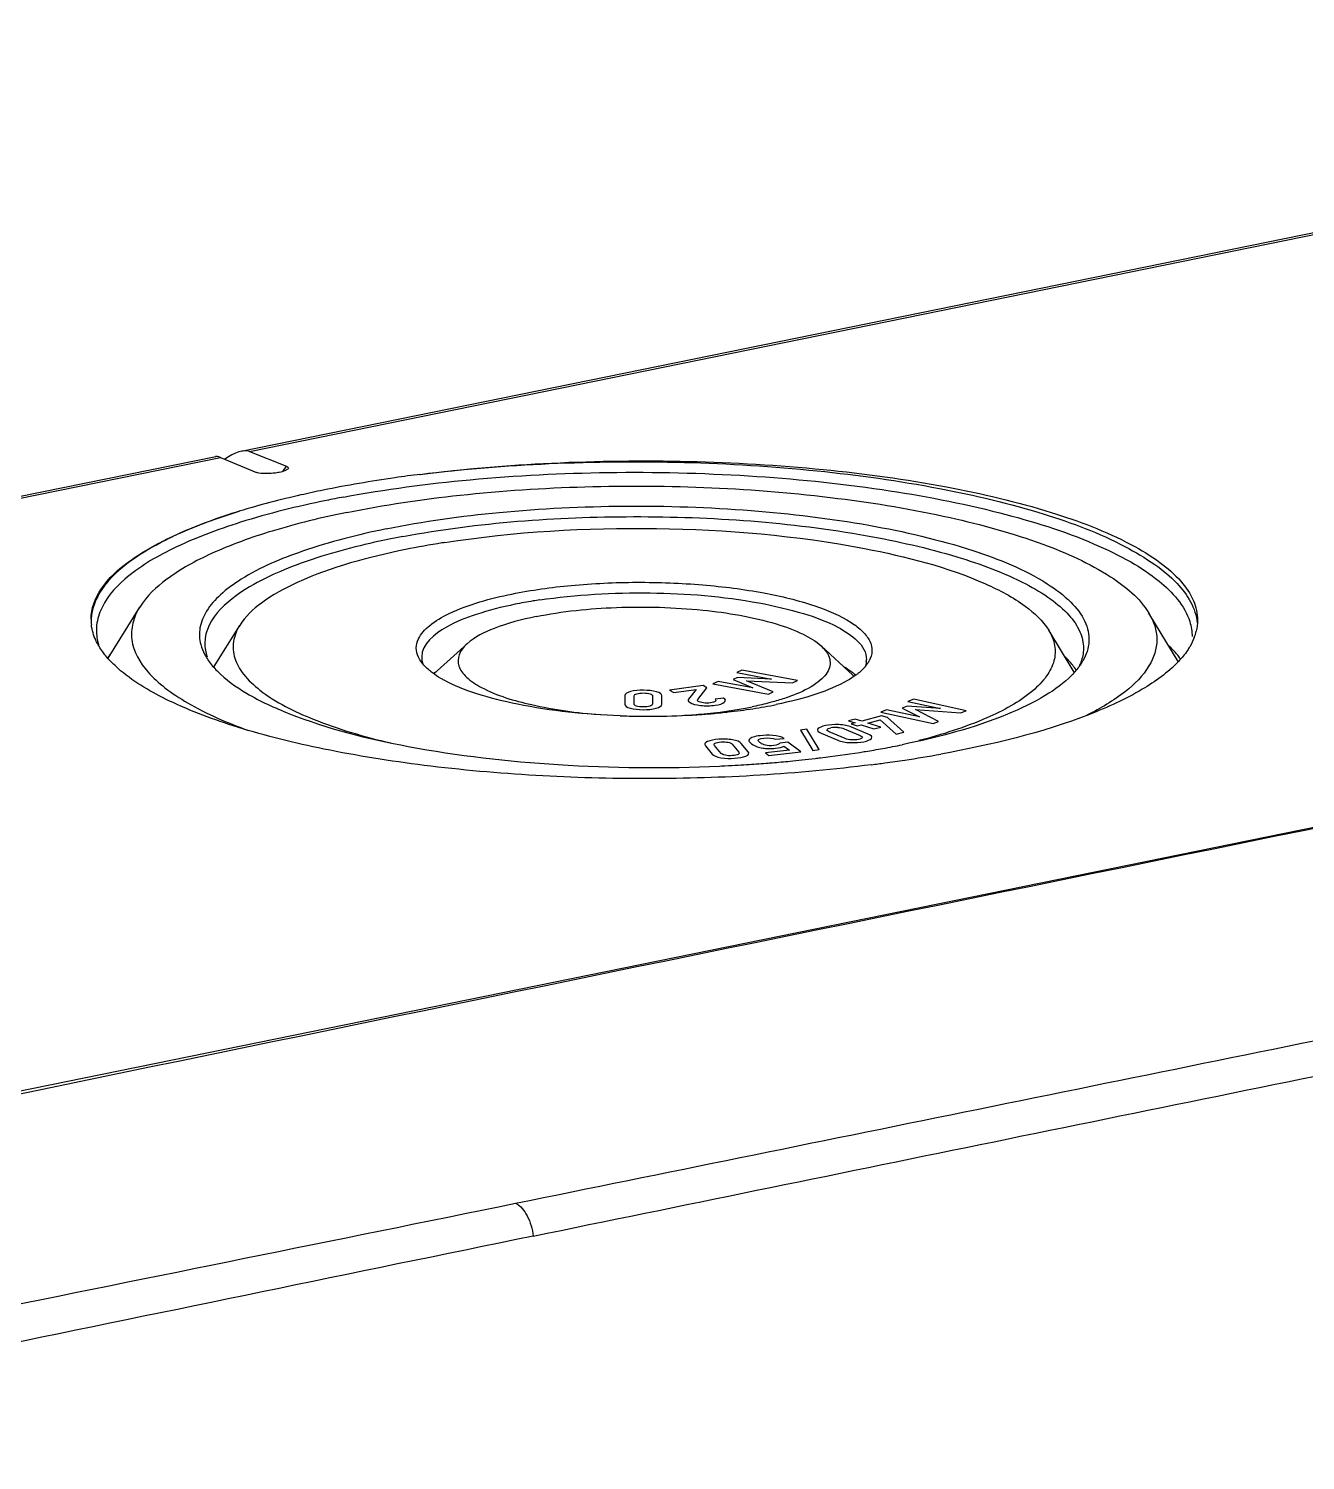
# Model space of a CAD drawing. Header units: millimetres. Extents: x 0 to 594, y 0 to 420.
# Drawn here: x 42.88 to 60.53, y 72.64 to 92.43 of the extents above; entities that cross this region are included whole.
import ezdxf

# ---------------------------------------------------------------- set-up
doc = ezdxf.new("R2010")
doc.units = ezdxf.units.MM
doc.header["$LTSCALE"] = 32.67
doc.layers.add('DECKEL_ABOX_DXF_CONTINUOUS_LINE', color=7, linetype='CONTINUOUS')
doc.layers.add('KASTEN_ABOX_DXF_CONTINUOUS_LINE', color=7, linetype='CONTINUOUS')

msp = doc.modelspace()

# ---------------------------------------------------------------- linework, layer by layer
at = {"layer": 'DECKEL_ABOX_DXF_CONTINUOUS_LINE', "color": 9, "linetype": 'Continuous'}
for centre, radius, start, end in [((-1306.03559, 6743.09136), 6803.3335, 281.365033946, 281.49381632), ((1072.64818, -4907.09021), 5086.71466, 101.59962851, 101.77200428)]:
    msp.add_arc(centre, radius, start, end, dxfattribs=at)
at = {"layer": 'DECKEL_ABOX_DXF_CONTINUOUS_LINE', "color": 7, "linetype": 'Continuous'}
msp.add_ellipse((2176.15906, -953.3289), major_axis=(3649.11118, -119.22417), ratio=0.32689479, start_param=2.19123756, end_param=2.20936981, dxfattribs=at)
at = {"layer": 'DECKEL_ABOX_DXF_CONTINUOUS_LINE', "color": 9, "linetype": 'Continuous'}
for points in [[(49.61143, 76.19044), (53.75106, 77.03183), (57.89048, 77.87431), (62.02968, 78.71779)], [(49.85447, 75.73621), (53.97435, 76.58093), (58.09465, 77.42361), (62.21538, 78.26412)]]:
    msp.add_open_spline(points, degree=3, dxfattribs=at)
msp.add_open_spline([(49.61143, 76.19044), (49.68159, 76.15607), (49.79713, 76.00547), (49.84459, 75.83385), (49.85448, 75.73621)], degree=3, knots=[0, 0, 0, 0, 0.44318842, 1, 1, 1, 1], dxfattribs=at)
at = {"layer": 'KASTEN_ABOX_DXF_CONTINUOUS_LINE', "color": 7, "linetype": 'Continuous'}
for p, q in [((45.81671, 86.58557), (74.47222, 92.42669)), ((88.05631, 86.97144), (30.39472, 75.21774)), ((16.81063, 80.67299), (45.46614, 86.51411)), ((45.5304, 86.49895), (46.03132, 86.29304)), ((45.93284, 86.58099), (46.44617, 86.3776)), ((43.97689, 83.72624), (44.4158, 84.43179)), ((58.77515, 83.67715), (58.36915, 84.34767)), ((45.43687, 83.59785), (45.79782, 84.17808)), ((57.32154, 83.55347), (56.98418, 84.11064)), ((48.89746, 83.88387), (48.48155, 83.51012)), ((53.83804, 83.89358), (54.2772, 83.48926)), ((58.77763, 83.67885), (58.77262, 83.67356)), ((52.43209, 82.23329), (52.4596, 82.23455)), ((53.07494, 82.27276), (53.10416, 82.27507)), ((53.10416, 82.27507), (53.12385, 82.27665))]:
    msp.add_line(p, q, dxfattribs=at)
at = {"layer": 'KASTEN_ABOX_DXF_CONTINUOUS_LINE', "color": 9, "linetype": 'Continuous'}
for p, q in [((45.93284, 86.58099), (74.56241, 92.41682)), ((16.90083, 80.66312), (45.5304, 86.49895)), ((46.3938, 86.30596), (46.44617, 86.3776))]:
    msp.add_line(p, q, dxfattribs=at)
at = {"layer": 'KASTEN_ABOX_DXF_CONTINUOUS_LINE', "color": 2, "linetype": 'Continuous'}
for p, q in [((52.74039, 83.55855), (52.6694, 83.52471)), ((52.6694, 83.52471), (53.14853, 83.43627)), ((53.50838, 83.41679), (52.74039, 83.55855)), ((52.20463, 83.34687), (51.74245, 83.28403)), ((52.25711, 83.31455), (52.20463, 83.34687)), ((52.41145, 83.40176), (52.34046, 83.36792)), ((52.34046, 83.36792), (53.10844, 83.22616)), ((52.89187, 83.31393), (52.41145, 83.40176)), ((52.67945, 83.45701), (52.62035, 83.42884)), ((52.62035, 83.42884), (52.89187, 83.31393)), ((53.14853, 83.43627), (52.67945, 83.45701)), ((52.80622, 83.41322), (53.44124, 83.38479)), ((53.17558, 83.25816), (52.80622, 83.41322)), ((53.44124, 83.38479), (53.50838, 83.41679)), ((51.12372, 83.20748), (51.12151, 83.09087)), ((51.25056, 83.09212), (51.25269, 83.20438)), ((51.50577, 83.20257), (51.50364, 83.09031)), ((51.63261, 83.08721), (51.63482, 83.20383)), ((51.74245, 83.28403), (51.79815, 83.24973)), ((51.79815, 83.24973), (52.10738, 83.29177)), ((52.10738, 83.29177), (52.00399, 83.15934)), ((52.13102, 83.15387), (52.25711, 83.31455)), ((52.48579, 83.17372), (52.36955, 83.15792)), ((53.10844, 83.22616), (53.17558, 83.25816)), ((55.11756, 83.15972), (55.03658, 83.1279)), ((55.03658, 83.1279), (55.48815, 83.02755)), ((55.84135, 82.99887), (55.11756, 83.15972)), ((54.67243, 82.92909), (54.39923, 82.85499)), ((54.74237, 83.01231), (54.6614, 82.98049)), ((54.6614, 82.98049), (55.38519, 82.81964)), ((54.75581, 82.90262), (54.67243, 82.92909)), ((55.1954, 82.91253), (54.74237, 83.01231)), ((55.02633, 83.06031), (54.95891, 83.03383)), ((54.95891, 83.03383), (55.1954, 82.91253)), ((55.48815, 83.02755), (55.02633, 83.06031)), ((55.46177, 82.84973), (55.13969, 83.01348)), ((55.13969, 83.01348), (55.76478, 82.96878)), ((55.76478, 82.96878), (55.84135, 82.99887)), ((53.63853, 82.7427), (53.55175, 82.72932)), ((53.55175, 82.72932), (53.72337, 82.44984)), ((53.81014, 82.46322), (53.63853, 82.7427)), ((54.1547, 82.74904), (54.37545, 82.65619)), ((54.30781, 82.88401), (54.2139, 82.85854)), ((54.2139, 82.85854), (54.30531, 82.82951)), ((54.30531, 82.82951), (54.25274, 82.81525)), ((54.25274, 82.81525), (54.33611, 82.78878)), ((54.48503, 82.67571), (54.25572, 82.77217)), ((54.39923, 82.85499), (54.30781, 82.88401)), ((54.33611, 82.78878), (54.38869, 82.80304)), ((54.38869, 82.80304), (54.56644, 82.74661)), ((54.4826, 82.82852), (54.65336, 82.87483)), ((54.66035, 82.77208), (54.4826, 82.82852)), ((54.56644, 82.74661), (54.66035, 82.77208)), ((54.65336, 82.87483), (54.87366, 82.67446)), ((54.97836, 82.70286), (54.75581, 82.90262)), ((55.38519, 82.81964), (55.46177, 82.84973)), ((52.60895, 82.535), (52.6999, 82.42545)), ((52.82696, 82.43166), (52.73249, 82.54546)), ((53.20421, 82.60331), (53.32402, 82.6167)), ((53.37789, 82.56355), (53.26495, 82.55092)), ((53.55823, 82.42981), (53.37789, 82.56355)), ((53.83855, 82.6877), (54.06786, 82.59124)), ((54.16888, 82.61436), (53.94813, 82.70722)), ((54.87366, 82.67446), (54.97836, 82.70286)), ((52.23608, 82.51245), (52.33055, 82.39865)), ((52.45409, 82.40911), (52.36314, 82.51866)), ((53.39746, 82.45266), (53.06553, 82.41555)), ((53.06553, 82.41555), (53.11336, 82.38008)), ((53.11336, 82.38008), (53.55823, 82.42981)), ((53.32217, 82.50849), (53.39746, 82.45266)), ((53.72337, 82.44984), (53.81014, 82.46322))]:
    msp.add_line(p, q, dxfattribs=at)
at = {"layer": 'KASTEN_ABOX_DXF_CONTINUOUS_LINE', "color": 7, "linetype": 'Continuous'}
for centre, radius, start, end in [((50.04348, 70.94328), 15.26902, 100.60494, 101.515572), ((50.30688, 73.38152), 12.23386, 100.608005, 101.51557), ((50.48185, 73.47786), 11.98915, 99.064605, 101.500737), ((50.71655, 72.08861), 13.39804, 98.942252, 99.119752), ((50.90466, 78.0706), 6.52973, 99.250743, 101.487411), ((51.03416, 77.29975), 7.31137, 98.555731, 99.281287), ((44.37558, 84.26109), 0.634, 179.68008, 186.917951), ((58.32549, 84.26836), 0.71823, 339.142578, 346.184696), ((44.9074, 83.04909), 1.15894, 141.23184, 144.097377), ((44.9639, 83.00434), 1.23101, 140.727484, 141.254831), ((56.30596, 82.81185), 1.29939, 45.306858, 46.215572), ((56.38049, 82.88633), 1.19403, 42.322315, 45.335247), ((57.81712, 83.0036), 1.21791, 36.384238, 41.116761), ((57.90931, 83.07318), 1.10241, 35.587976, 36.315129), ((49.02435, 82.85791), 0.85395, 127.542984, 129.949189), ((53.72623, 82.82961), 0.88556, 50.463036, 52.863472), ((54.19531, 83.70702), 0.26808, 352.933867, 359.625522), ((54.15006, 83.87546), 0.39824, 328.065484, 331.861889), ((56.68859, 83.1702), 0.73993, 28.962073, 31.208001), ((56.76451, 84.08345), 0.7962, 328.101211, 330.166501), ((53.81842, 82.99065), 0.67755, 45.727522, 47.370162), ((53.79446, 82.91225), 0.7784, 47.92398, 50.464077), ((51.4434, 93.46964), 10.54734, 267.895519, 268.233105), ((51.44751, 93.61218), 10.68995, 268.23467, 269.605602), ((51.44825, 93.67272), 10.75049, 269.603873, 269.935079), ((51.44827, 93.65308), 10.73085, 269.934855, 270.574145), ((51.44884, 93.5957), 10.67347, 270.574164, 271.003236), ((51.45968, 93.18438), 10.26202, 270.982922, 274.072374), ((51.50882, 92.45742), 9.53341, 274.088074, 275.2677), ((51.55185, 91.98661), 9.06064, 275.270066, 276.080409), ((51.5805, 91.71369), 8.78622, 276.083156, 276.334355), ((51.6522, 91.10392), 8.17227, 276.30644, 278.725531), ((51.87674, 89.67507), 6.72588, 278.681385, 281.493814), ((52.45225, 94.83645), 12.56049, 280.264859, 281.510617), ((51.77677, 99.26132), 17.03774, 276.047493, 276.666466), ((51.82577, 98.83793), 16.61152, 276.668133, 276.920709), ((51.93201, 97.98376), 15.75078, 276.911461, 278.910361), ((52.13001, 96.66974), 14.42194, 278.94181, 279.267244), ((52.19598, 96.26652), 14.01336, 279.266528, 279.733651), ((52.28471, 95.75), 13.48928, 279.733115, 280.273619), ((52.29742, 100.02522), 17.91312, 278.655518, 280.267335), ((51.54049, 102.06453), 19.85127, 272.653732, 273.198447), ((51.55675, 101.773), 19.55929, 273.198527, 273.663147), ((51.5855, 101.33199), 19.11734, 273.661612, 274.468456), ((51.62281, 100.84971), 18.63362, 274.620513, 274.736329), ((51.656, 100.45841), 18.24091, 274.733911, 275.50672), ((51.71507, 99.84207), 17.62175, 275.507846, 276.048068), ((51.94167, 102.40753), 20.32191, 277.326316, 277.852589), ((52.0567, 101.57907), 19.4855, 277.850355, 278.667685)]:
    msp.add_arc(centre, radius, start, end, dxfattribs=at)
at = {"layer": 'KASTEN_ABOX_DXF_CONTINUOUS_LINE', "color": 2, "linetype": 'Continuous'}
for centre, radius, start, end in [((52.26109, 83.88723), 0.82106, 263.70065, 277.795477), ((54.04466, 82.40186), 0.36701, 86.402851, 101.436414), ((53.12896, 83.17679), 0.70115, 268.698217, 276.38261)]:
    msp.add_arc(centre, radius, start, end, dxfattribs=at)
at = {"layer": 'KASTEN_ABOX_DXF_CONTINUOUS_LINE', "color": 7, "linetype": 'Continuous'}
for centre, major_axis, ratio, start_param, end_param in [((45.89656, 86.14259), (0.44403, -0.36488), 0.16073275, 2.6592554, 3.01147771), ((45.56604, 86.07522), (0.39976, 0.48647), 0.43406728, 0.13846248, 1.02983016)]:
    msp.add_ellipse(centre, major_axis=major_axis, ratio=ratio, start_param=start_param, end_param=end_param, dxfattribs=at)
for points, knots in [([(46.20729, 86.27646), (46.19116, 86.27568), (46.13245, 86.27491), (46.071, 86.27672), (46.03132, 86.29304)], [0, 0, 0, 0, 0.27345892, 1, 1, 1, 1]), ([(46.34334, 86.29311), (46.33295, 86.29097), (46.28796, 86.28278), (46.24235, 86.27816), (46.20729, 86.27646)], [0, 0, 0, 0, 0.23213441, 1, 1, 1, 1]), ([(46.46754, 86.34309), (46.46419, 86.33859), (46.43958, 86.31872), (46.40903, 86.30963), (46.38452, 86.30285)], [0, 0, 0, 0, 0.18053248, 1, 1, 1, 1]), ([(46.44617, 86.3776), (46.45508, 86.37407), (46.47302, 86.36733), (46.47112, 86.34791), (46.46754, 86.34309)], [0, 0, 0, 0, 0.61452078, 1, 1, 1, 1]), ([(47.23343, 85.95149), (47.81225, 86.05993), (49.02966, 86.22076), (50.90214, 86.31562), (52.80645, 86.27081), (54.6191, 86.08995), (56.22306, 85.78476), (57.3717, 85.42842), (58.09793, 85.07788), (58.57929, 84.76403), (58.86398, 84.45351), (58.93373, 84.22974)], [0, 0, 0, 0, 0.14424959, 0.3002907, 0.45885985, 0.61040814, 0.74600544, 0.85821853, 0.90400869, 0.94258714, 1, 1, 1, 1]), ([(48.28905, 86.26513), (48.88276, 86.34074), (50.10175, 86.4351), (51.93674, 86.45372), (53.73992, 86.34102), (55.40547, 86.10915), (56.83591, 85.7703), (57.83315, 85.39858), (58.43629, 85.04257), (58.82212, 84.72975), (59.01897, 84.41577), (59.0382, 84.21247)], [0, 0, 0, 0, 0.15744752, 0.32122297, 0.48242241, 0.63230188, 0.76304262, 0.86857541, 0.91088749, 0.94627859, 1, 1, 1, 1]), ([(48.29369, 86.26595), (48.8968, 86.34235), (50.13384, 86.44473), (51.99531, 86.46657), (53.82009, 86.35951), (55.49856, 86.13156), (56.92904, 85.79731), (57.91873, 85.42702), (58.50538, 85.07393), (58.80493, 84.8154), (58.99603, 84.54113), (59.04229, 84.33993), (59.04175, 84.24713)], [0, 0, 0, 0, 0.15942113, 0.32511737, 0.48780811, 0.63836957, 0.76869657, 0.87259044, 0.9136733, 0.94767724, 0.97566498, 1, 1, 1, 1]), ([(48.29369, 86.26595), (48.17713, 86.2512), (47.72819, 86.19049), (47.28126, 86.11431), (46.95249, 86.04729)], [0, 0, 0, 0, 0.25936241, 1, 1, 1, 1]), ([(47.27677, 85.73928), (47.79461, 85.84483), (48.89056, 86.00586), (51.15977, 86.15174), (53.43748, 86.05802), (55.54712, 85.71092), (56.82082, 85.36001), (57.76685, 84.94238), (58.24322, 84.55565), (58.36922, 84.3475)], [0, 0, 0, 0, 0.1379256, 0.28854911, 0.59316909, 0.72996416, 0.84614513, 0.9364977, 1, 1, 1, 1]), ([(46.99526, 85.90494), (46.59537, 85.82342), (45.87016, 85.64574), (44.92475, 85.29109), (44.24277, 84.89316), (43.93372, 84.53896), (43.86484, 84.36258)], [0, 0, 0, 0, 0.34155257, 0.6239244, 0.8415303, 1, 1, 1, 1]), ([(46.95249, 86.04729), (46.84924, 86.02624), (46.45906, 85.9425), (46.07225, 85.84223), (45.79152, 85.75591)], [0, 0, 0, 0, 0.26405922, 1, 1, 1, 1]), ([(43.7416, 84.26463), (43.74243, 84.40796), (43.87058, 84.7357), (44.31174, 85.12261), (44.96922, 85.47631), (45.49539, 85.66491), (45.79152, 85.75591)], [0, 0, 0, 0, 0.16161622, 0.37186965, 0.65070123, 1, 1, 1, 1]), ([(45.79552, 85.75684), (45.50244, 85.66705), (44.9816, 85.47665), (44.32733, 85.12362), (43.8851, 84.73571), (43.74878, 84.40966), (43.74212, 84.26435)], [0, 0, 0, 0, 0.34603181, 0.6239756, 0.83578585, 1, 1, 1, 1]), ([(47.27677, 85.73928), (46.92979, 85.66855), (46.29464, 85.51444), (45.45384, 85.21345), (44.82299, 84.87397), (44.50988, 84.58304), (44.41567, 84.43154)], [0, 0, 0, 0, 0.33139365, 0.61087164, 0.83304274, 1, 1, 1, 1]), ([(47.82181, 85.51147), (48.33844, 85.61678), (49.43471, 85.76901), (51.12315, 85.85073), (52.83314, 85.7931), (53.95922, 85.65803), (54.49855, 85.56221)], [0, 0, 0, 0, 0.23576048, 0.49381273, 0.75506387, 1, 1, 1, 1]), ([(47.82181, 85.51147), (47.43039, 85.43169), (46.74189, 85.25645), (45.96947, 84.93336), (45.53829, 84.62386), (45.33509, 84.39772), (45.23084, 84.15404), (45.23921, 83.98777), (45.25914, 83.91279)], [0, 0, 0, 0, 0.36722968, 0.65234057, 0.76245282, 0.85277139, 0.92867085, 1, 1, 1, 1]), ([(48.05476, 85.4063), (49.10243, 85.60262), (51.25542, 85.75759), (53.40755, 85.60709), (54.47117, 85.41723)], [0, 0, 0, 0, 0.49661412, 1, 1, 1, 1]), ([(48.63397, 85.3238), (49.59972, 85.47576), (51.54731, 85.58386), (53.49225, 85.42253), (54.43868, 85.24046)], [0, 0, 0, 0, 0.50356758, 1, 1, 1, 1]), ([(54.49855, 85.56221), (54.98392, 85.47598), (55.82961, 85.28073), (56.77602, 84.90418), (57.27995, 84.53069), (57.49661, 84.25753), (57.56627, 83.95514), (57.50222, 83.76938), (57.4552, 83.68736)], [0, 0, 0, 0, 0.37813467, 0.66539384, 0.77191481, 0.85642198, 0.927475, 1, 1, 1, 1]), ([(47.86458, 85.36912), (47.50498, 85.29582), (46.99748, 85.17017), (46.37316, 84.93694), (45.80797, 84.66953), (45.31665, 84.28505), (45.31463, 83.93248)], [0, 0, 0, 0, 0.36241093, 0.51690524, 0.65182776, 1, 1, 1, 1]), ([(54.47117, 85.41723), (54.89008, 85.34245), (55.63885, 85.17395), (56.49103, 84.86267), (56.99868, 84.56333), (57.25826, 84.3435), (57.42444, 84.11019), (57.46482, 83.93828), (57.46437, 83.85923)], [0, 0, 0, 0, 0.35956579, 0.64764967, 0.76170374, 0.85594543, 0.93320672, 1, 1, 1, 1]), ([(48.09145, 85.22629), (47.57956, 85.12195), (46.88064, 84.93834), (46.12453, 84.53285), (45.87347, 84.29962), (45.79791, 84.17818)], [0, 0, 0, 0, 0.61048594, 0.83285729, 1, 1, 1, 1]), ([(54.43868, 85.24046), (55.00869, 85.1308), (55.78622, 84.93554), (56.62639, 84.49752), (56.90391, 84.24324), (56.98423, 84.11056)], [0, 0, 0, 0, 0.61390773, 0.83597486, 1, 1, 1, 1]), ([(49.56147, 84.61189), (49.83187, 84.667), (50.40583, 84.74595), (51.28888, 84.78634), (52.18033, 84.75254), (53.00648, 84.64808), (53.69748, 84.48221), (54.16079, 84.29276), (54.4081, 84.10686), (54.51519, 83.97109), (54.55201, 83.82184), (54.52323, 83.72884), (54.50123, 83.68765)], [0, 0, 0, 0, 0.15250662, 0.31945673, 0.4879836, 0.64498532, 0.77869389, 0.8804113, 0.91835767, 0.94865252, 0.97419554, 1, 1, 1, 1]), ([(48.26826, 83.73994), (48.25019, 83.77892), (48.22821, 83.86561), (48.27091, 84.03073), (48.43472, 84.20295), (48.86131, 84.44545), (49.2647, 84.55139), (49.56147, 84.61189)], [0, 0, 0, 0, 0.07472277, 0.14928694, 0.28658993, 0.47324519, 1, 1, 1, 1]), ([(49.94643, 84.52976), (50.45026, 84.60559), (51.46801, 84.65934), (52.68728, 84.56611), (53.56364, 84.36141), (54.0821, 84.17582), (54.46463, 83.90454), (54.46338, 83.70527)], [0, 0, 0, 0, 0.3196825, 0.63545584, 0.76846506, 0.87496477, 1, 1, 1, 1]), ([(44.41567, 84.43154), (44.37274, 84.36251), (44.30639, 84.21701), (44.28584, 83.8855), (44.47616, 83.56243), (44.77299, 83.29839), (45.22712, 83.00116), (45.62914, 82.83046), (45.9194, 82.72535)], [0, 0, 0, 0, 0.09408339, 0.18147859, 0.37473862, 0.49784407, 0.64270996, 1, 1, 1, 1]), ([(49.60424, 84.46953), (49.42225, 84.43243), (49.09222, 84.34697), (48.63561, 84.17188), (48.31467, 83.92079), (48.31355, 83.74235)], [0, 0, 0, 0, 0.3624817, 0.65173865, 1, 1, 1, 1]), ([(49.89518, 84.29993), (50.26023, 84.37434), (51.03114, 84.45156), (52.14753, 84.41903), (53.01828, 84.27646), (53.56182, 84.08063), (53.76493, 83.96085), (53.83811, 83.89346)], [0, 0, 0, 0, 0.27646569, 0.57177933, 0.82791413, 0.92617573, 1, 1, 1, 1]), ([(58.36922, 84.3475), (58.43517, 84.23856), (58.5235, 83.98131), (58.38033, 83.56804), (58.01862, 83.21669), (57.69951, 83.02917), (57.51302, 82.93629)], [0, 0, 0, 0, 0.20459612, 0.40844451, 0.66525814, 1, 1, 1, 1]), ([(45.79791, 84.17818), (45.7555, 84.11002), (45.69279, 83.96091), (45.71513, 83.71156), (45.85339, 83.47783), (46.20149, 83.15786), (46.89316, 82.82147), (47.5208, 82.63827), (47.88478, 82.55251)], [0, 0, 0, 0, 0.08034866, 0.15622634, 0.24152029, 0.34591519, 0.62570744, 1, 1, 1, 1]), ([(49.89518, 84.29993), (49.69779, 84.2597), (49.36571, 84.17228), (49.04764, 84.01874), (48.94145, 83.92336)], [0, 0, 0, 0, 0.58527917, 1, 1, 1, 1]), ([(56.98423, 84.11056), (57.02325, 84.0461), (57.08118, 83.90724), (57.06948, 83.67671), (56.95563, 83.45798), (56.6598, 83.15937), (56.05778, 82.84165), (55.50747, 82.66748), (55.18742, 82.58475)], [0, 0, 0, 0, 0.08436682, 0.16347755, 0.25018354, 0.35417777, 0.62989697, 1, 1, 1, 1]), ([(43.94425, 83.75884), (43.93024, 83.77597), (43.87891, 83.84224), (43.83493, 83.91446), (43.8089, 83.97041)], [0, 0, 0, 0, 0.26393375, 1, 1, 1, 1]), ([(45.25914, 83.91279), (45.27137, 83.86681), (45.29564, 83.80639), (45.32729, 83.75029), (45.33601, 83.73589)], [0, 0, 0, 0, 0.73856616, 1, 1, 1, 1]), ([(48.94145, 83.92336), (48.89489, 83.88154), (48.81453, 83.79048), (48.81089, 83.59934), (48.94286, 83.43797), (49.27304, 83.22947), (49.90461, 83.04487), (50.46232, 82.96902), (50.78143, 82.94451)], [0, 0, 0, 0, 0.07595403, 0.13882571, 0.21389332, 0.31651165, 0.61161087, 1, 1, 1, 1]), ([(44.15107, 83.55203), (44.1313, 83.56869), (44.05792, 83.63297), (43.98965, 83.70332), (43.94425, 83.75884)], [0, 0, 0, 0, 0.26495989, 1, 1, 1, 1]), ([(45.33601, 83.73589), (45.34572, 83.71985), (45.38929, 83.65319), (45.44141, 83.59235), (45.48404, 83.54894)], [0, 0, 0, 0, 0.2355434, 1, 1, 1, 1]), ([(53.83811, 83.89346), (53.89113, 83.84464), (53.96062, 83.7561), (53.96364, 83.61617), (53.92215, 83.52001), (53.84346, 83.43015), (53.67812, 83.30676), (53.52368, 83.23898), (53.4111, 83.19754)], [0, 0, 0, 0, 0.21133536, 0.30153456, 0.39779929, 0.5112888, 0.64820657, 1, 1, 1, 1]), ([(57.46437, 83.85923), (57.464, 83.79472), (57.44647, 83.70664), (57.41142, 83.62659), (57.40126, 83.60611)], [0, 0, 0, 0, 0.73830713, 1, 1, 1, 1]), ([(58.93397, 83.88342), (58.92361, 83.86591), (58.87748, 83.79337), (58.82256, 83.72662), (58.77763, 83.67885)], [0, 0, 0, 0, 0.23674662, 1, 1, 1, 1]), ([(54.53312, 82.25154), (53.50983, 82.11995), (51.44106, 82.00268), (48.90435, 82.14002), (47.01407, 82.43925), (45.82945, 82.73004), (44.87895, 83.07999), (44.35121, 83.38344), (44.15107, 83.55203)], [0, 0, 0, 0, 0.29100986, 0.58280758, 0.71468915, 0.83042012, 0.92618915, 1, 1, 1, 1]), ([(45.48404, 83.54894), (45.60365, 83.42716), (45.92596, 83.19998), (46.79874, 82.80119), (48.24909, 82.44264), (50.24611, 82.21246), (51.68949, 82.19989), (52.43209, 82.23329)], [0, 0, 0, 0, 0.07120014, 0.16228068, 0.39944688, 0.6899184, 1, 1, 1, 1]), ([(48.46093, 83.52305), (48.44225, 83.537), (48.37741, 83.58889), (48.31942, 83.65104), (48.28841, 83.70223)], [0, 0, 0, 0, 0.28032394, 1, 1, 1, 1]), ([(48.62216, 83.42093), (48.6073, 83.42903), (48.55189, 83.46034), (48.49836, 83.49509), (48.46093, 83.52305)], [0, 0, 0, 0, 0.26593258, 1, 1, 1, 1]), ([(54.35072, 83.51636), (54.33966, 83.50745), (54.29148, 83.47049), (54.24013, 83.43778), (54.19982, 83.41459)], [0, 0, 0, 0, 0.23383291, 1, 1, 1, 1]), ([(54.48802, 83.66481), (54.47992, 83.65179), (54.44102, 83.59637), (54.39141, 83.54913), (54.35072, 83.51636)], [0, 0, 0, 0, 0.22696899, 1, 1, 1, 1]), ([(58.77262, 83.67356), (58.6294, 83.52279), (58.23409, 83.24244), (57.15045, 82.75295), (56.18855, 82.52564), (55.49028, 82.39895)], [0, 0, 0, 0, 0.1751964, 0.40210621, 1, 1, 1, 1]), ([(57.44048, 83.66272), (57.43129, 83.64795), (57.39046, 83.58677), (57.34232, 83.53064), (57.30307, 83.49053)], [0, 0, 0, 0, 0.23659657, 1, 1, 1, 1]), ([(51.05609, 82.9294), (50.58096, 82.94687), (49.90621, 83.01319), (49.09696, 83.21345), (48.76189, 83.34467), (48.62216, 83.42093)], [0, 0, 0, 0, 0.57085813, 0.80887057, 1, 1, 1, 1]), ([(54.19982, 83.41459), (54.06689, 83.33811), (53.74295, 83.2073), (53.40635, 83.12267), (53.21695, 83.08406)], [0, 0, 0, 0, 0.44239635, 1, 1, 1, 1]), ([(57.30307, 83.49053), (57.19519, 83.3803), (56.90878, 83.17342), (56.13606, 82.80691), (55.45312, 82.62936), (54.95869, 82.52858)], [0, 0, 0, 0, 0.18071229, 0.40879315, 1, 1, 1, 1]), ([(53.16683, 83.11982), (53.14413, 83.11356), (53.04952, 83.08845), (52.95401, 83.06676), (52.88118, 83.05192)], [0, 0, 0, 0, 0.24056612, 1, 1, 1, 1]), ([(53.4111, 83.19754), (53.39203, 83.19052), (53.31146, 83.16198), (53.22962, 83.13713), (53.16683, 83.11982)], [0, 0, 0, 0, 0.23782597, 1, 1, 1, 1]), ([(51.91488, 82.93295), (52.00055, 82.93775), (52.32437, 82.96099), (52.64711, 83.0042), (52.88118, 83.05192)], [0, 0, 0, 0, 0.26425321, 1, 1, 1, 1])]:
    msp.add_open_spline(points, degree=3, knots=knots, dxfattribs=at)
for points in [[(46.38452, 86.30285), (46.37093, 86.29909), (46.35717, 86.29589), (46.34334, 86.29311)], [(43.86484, 84.36258), (43.83407, 84.28378), (43.81623, 84.19818), (43.81572, 84.11358)], [(43.8089, 83.97041), (43.77752, 84.0379), (43.75516, 84.11083), (43.7462, 84.18472)], [(43.81572, 84.11358), (43.8153, 84.04467), (43.82619, 83.97502), (43.84641, 83.90914)], [(58.93373, 84.22974), (58.95454, 84.16294), (58.96579, 84.09221), (58.96536, 84.02224)], [(59.04175, 84.24713), (59.04146, 84.19665), (59.03494, 84.14589), (59.02294, 84.09686)], [(45.31463, 83.93248), (45.31427, 83.86878), (45.32609, 83.80425), (45.34733, 83.74418)], [(58.99665, 84.01264), (58.97965, 83.96789), (58.95834, 83.92463), (58.93397, 83.88342)], [(48.28841, 83.70223), (48.28102, 83.71442), (48.27425, 83.72701), (48.26826, 83.73994)], [(48.31355, 83.74235), (48.31336, 83.71272), (48.31834, 83.68275), (48.32751, 83.65457)], [(58.73466, 83.80449), (58.7072, 83.83602), (58.67824, 83.86629), (58.6482, 83.89538)], [(54.15337, 83.60734), (54.19041, 83.58534), (54.22653, 83.5616), (54.26086, 83.53558)], [(54.46135, 83.67404), (54.45823, 83.64883), (54.45145, 83.62389), (54.44191, 83.60034)], [(57.36287, 83.56096), (57.33379, 83.60693), (57.29992, 83.65004), (57.26332, 83.69028)]]:
    msp.add_open_spline(points, degree=3, dxfattribs=at)
at = {"layer": 'KASTEN_ABOX_DXF_CONTINUOUS_LINE', "color": 2, "linetype": 'Continuous'}
for points in [[(51.20303, 83.2632), (51.15108, 83.25046), (51.12418, 83.23178), (51.12372, 83.20748)], [(51.38071, 83.28165), (51.31467, 83.28212), (51.25528, 83.27601), (51.20303, 83.2632)], [(51.25269, 83.20438), (51.25293, 83.21726), (51.26485, 83.22715), (51.28844, 83.23406)], [(51.28844, 83.23406), (51.31203, 83.24096), (51.34234, 83.24419), (51.38, 83.24392)], [(51.38, 83.24392), (51.41827, 83.24365), (51.44906, 83.23998), (51.47193, 83.23279)], [(51.55826, 83.26066), (51.50651, 83.27422), (51.44738, 83.28117), (51.38071, 83.28165)], [(51.47193, 83.23279), (51.49509, 83.22551), (51.50601, 83.21545), (51.50577, 83.20257)], [(51.63482, 83.20383), (51.63528, 83.22813), (51.60971, 83.24718), (51.55826, 83.26066)], [(52.00399, 83.15934), (51.99101, 83.14309), (51.99764, 83.12688), (52.02415, 83.11055)], [(52.12794, 83.13793), (52.12519, 83.14241), (52.1261, 83.1476), (52.13102, 83.15387)], [(52.14037, 83.12595), (52.13448, 83.12958), (52.13054, 83.13367), (52.12794, 83.13793)], [(52.20816, 83.10678), (52.17636, 83.11132), (52.15376, 83.11771), (52.14037, 83.12595)], [(52.37353, 83.12746), (52.36146, 83.11816), (52.33929, 83.11133), (52.30759, 83.10702)], [(52.36955, 83.15792), (52.38473, 83.1469), (52.3856, 83.13675), (52.37353, 83.12746)], [(52.49829, 83.11543), (52.5211, 83.13484), (52.51739, 83.15426), (52.48579, 83.17372)], [(51.12151, 83.09087), (51.12105, 83.06656), (51.14724, 83.04769), (51.19884, 83.03408)], [(51.19884, 83.03408), (51.25044, 83.02047), (51.30957, 83.01334), (51.37561, 83.01287)], [(51.28534, 83.06217), (51.26186, 83.06955), (51.25032, 83.07943), (51.25056, 83.09212)], [(51.37633, 83.05077), (51.33868, 83.05104), (51.3085, 83.05489), (51.28534, 83.06217)], [(51.37561, 83.01287), (51.44228, 83.01239), (51.50166, 83.01868), (51.55376, 83.03155)], [(51.46852, 83.06081), (51.44553, 83.05391), (51.4146, 83.0505), (51.37633, 83.05077)], [(51.50364, 83.09031), (51.5034, 83.07762), (51.4921, 83.0679), (51.46852, 83.06081)], [(51.55376, 83.03155), (51.60586, 83.04442), (51.63214, 83.06291), (51.63261, 83.08721)], [(52.02415, 83.11055), (52.05495, 83.09159), (52.10399, 83.07853), (52.171, 83.07113)], [(52.30759, 83.10702), (52.27311, 83.10233), (52.23996, 83.10225), (52.20816, 83.10678)], [(52.37245, 83.07376), (52.43363, 83.08208), (52.47549, 83.09602), (52.49829, 83.11543)], [(53.79175, 82.74717), (53.77534, 82.72779), (53.79076, 82.7078), (53.83855, 82.6877)], [(53.89771, 82.79279), (53.8438, 82.78187), (53.80827, 82.76668), (53.79175, 82.74717)], [(54.08171, 82.80588), (54.01333, 82.8082), (53.95212, 82.8038), (53.89771, 82.79279)], [(53.94813, 82.70722), (53.92281, 82.71787), (53.91277, 82.72806), (53.918, 82.73778)], [(53.918, 82.73778), (53.92324, 82.74751), (53.94115, 82.75536), (53.97189, 82.76158)], [(54.06768, 82.76815), (54.1007, 82.76611), (54.12938, 82.7597), (54.1547, 82.74904)], [(54.25572, 82.77217), (54.20793, 82.79227), (54.14968, 82.80358), (54.08171, 82.80588)], [(52.26648, 82.57241), (52.22689, 82.55628), (52.21639, 82.53616), (52.23608, 82.51245)], [(52.42272, 82.60311), (52.35857, 82.59884), (52.3063, 82.58864), (52.26648, 82.57241)], [(52.36314, 82.51866), (52.35271, 82.53122), (52.35602, 82.54171), (52.37307, 82.55013)], [(52.37307, 82.55013), (52.39012, 82.55855), (52.41671, 82.56386), (52.45328, 82.5663)], [(52.61151, 82.59536), (52.55031, 82.60487), (52.48747, 82.60741), (52.42272, 82.60311)], [(52.45328, 82.5663), (52.49045, 82.56877), (52.52322, 82.5674), (52.55125, 82.56203)], [(52.55125, 82.56203), (52.57965, 82.55658), (52.59852, 82.54757), (52.60895, 82.535)], [(52.73249, 82.54546), (52.7128, 82.56918), (52.67234, 82.58591), (52.61151, 82.59536)], [(52.84774, 82.60698), (52.83899, 82.59822), (52.83565, 82.58945), (52.83861, 82.5804)], [(52.83861, 82.5804), (52.84157, 82.57136), (52.85369, 82.55846), (52.87612, 82.54183)], [(52.89538, 82.63311), (52.87195, 82.62417), (52.85611, 82.61537), (52.84774, 82.60698)], [(52.87612, 82.54183), (52.90358, 82.52146), (52.929, 82.5075), (52.95099, 82.5)], [(52.99329, 82.65355), (52.95202, 82.64894), (52.91899, 82.64212), (52.89538, 82.63311)], [(52.96719, 82.58948), (52.9612, 82.60251), (52.98701, 82.61223), (53.04548, 82.61876)], [(52.99959, 82.55251), (52.9838, 82.56422), (52.97317, 82.5765), (52.96719, 82.58948)], [(53.16917, 82.65627), (53.10599, 82.66049), (53.04718, 82.65958), (52.99329, 82.65355)], [(53.06937, 82.52111), (53.04126, 82.52845), (53.0179, 82.53893), (52.99959, 82.55251)], [(53.04548, 82.61876), (53.11141, 82.62614), (53.16436, 82.62112), (53.20421, 82.60331)], [(53.32402, 82.6167), (53.2843, 82.63882), (53.23286, 82.65202), (53.16917, 82.65627)], [(53.26495, 82.55092), (53.25804, 82.53453), (53.2313, 82.52353), (53.18487, 82.51834)], [(54.06786, 82.59124), (54.11564, 82.57114), (54.17404, 82.56007), (54.2424, 82.55769)], [(54.25612, 82.59563), (54.22267, 82.5977), (54.19384, 82.60386), (54.16888, 82.61436)], [(54.2424, 82.55769), (54.31075, 82.55531), (54.37231, 82.55955), (54.42622, 82.57047)], [(54.35169, 82.60182), (54.32096, 82.5956), (54.28914, 82.5936), (54.25612, 82.59563)], [(54.40573, 82.62587), (54.40099, 82.61625), (54.38293, 82.60814), (54.35169, 82.60182)], [(54.37545, 82.65619), (54.40041, 82.64569), (54.4106, 82.63575), (54.40573, 82.62587)], [(54.42622, 82.57047), (54.48064, 82.58149), (54.51581, 82.59683), (54.5321, 82.61635)], [(54.5321, 82.61635), (54.54839, 82.63587), (54.53282, 82.65561), (54.48503, 82.67571)], [(52.33055, 82.39865), (52.35024, 82.37493), (52.39115, 82.35842), (52.45224, 82.34885)], [(52.45224, 82.34885), (52.51333, 82.33928), (52.57632, 82.33656), (52.64047, 82.34082)], [(52.51248, 82.38241), (52.4837, 82.38792), (52.46438, 82.39672), (52.45409, 82.40911)], [(52.60976, 82.37781), (52.57319, 82.37538), (52.54087, 82.37697), (52.51248, 82.38241)], [(52.69043, 82.39419), (52.67397, 82.38582), (52.64693, 82.38029), (52.60976, 82.37781)], [(52.64047, 82.34082), (52.70522, 82.34513), (52.75734, 82.35551), (52.79697, 82.37178)], [(52.6999, 82.42545), (52.71018, 82.41306), (52.70733, 82.40279), (52.69043, 82.39419)], [(52.79697, 82.37178), (52.83661, 82.38804), (52.84665, 82.40795), (52.82696, 82.43166)], [(52.95099, 82.5), (52.97298, 82.4925), (53.00036, 82.48638), (53.03354, 82.48159)], [(53.03354, 82.48159), (53.05525, 82.47846), (53.08161, 82.47652), (53.11303, 82.47582)], [(53.18487, 82.51834), (53.13556, 82.51283), (53.09728, 82.51382), (53.06937, 82.52111)], [(53.2069, 82.47998), (53.25792, 82.48569), (53.29646, 82.49527), (53.32217, 82.50849)]]:
    msp.add_open_spline(points, degree=3, dxfattribs=at)

doc.saveas('drawing.dxf')
